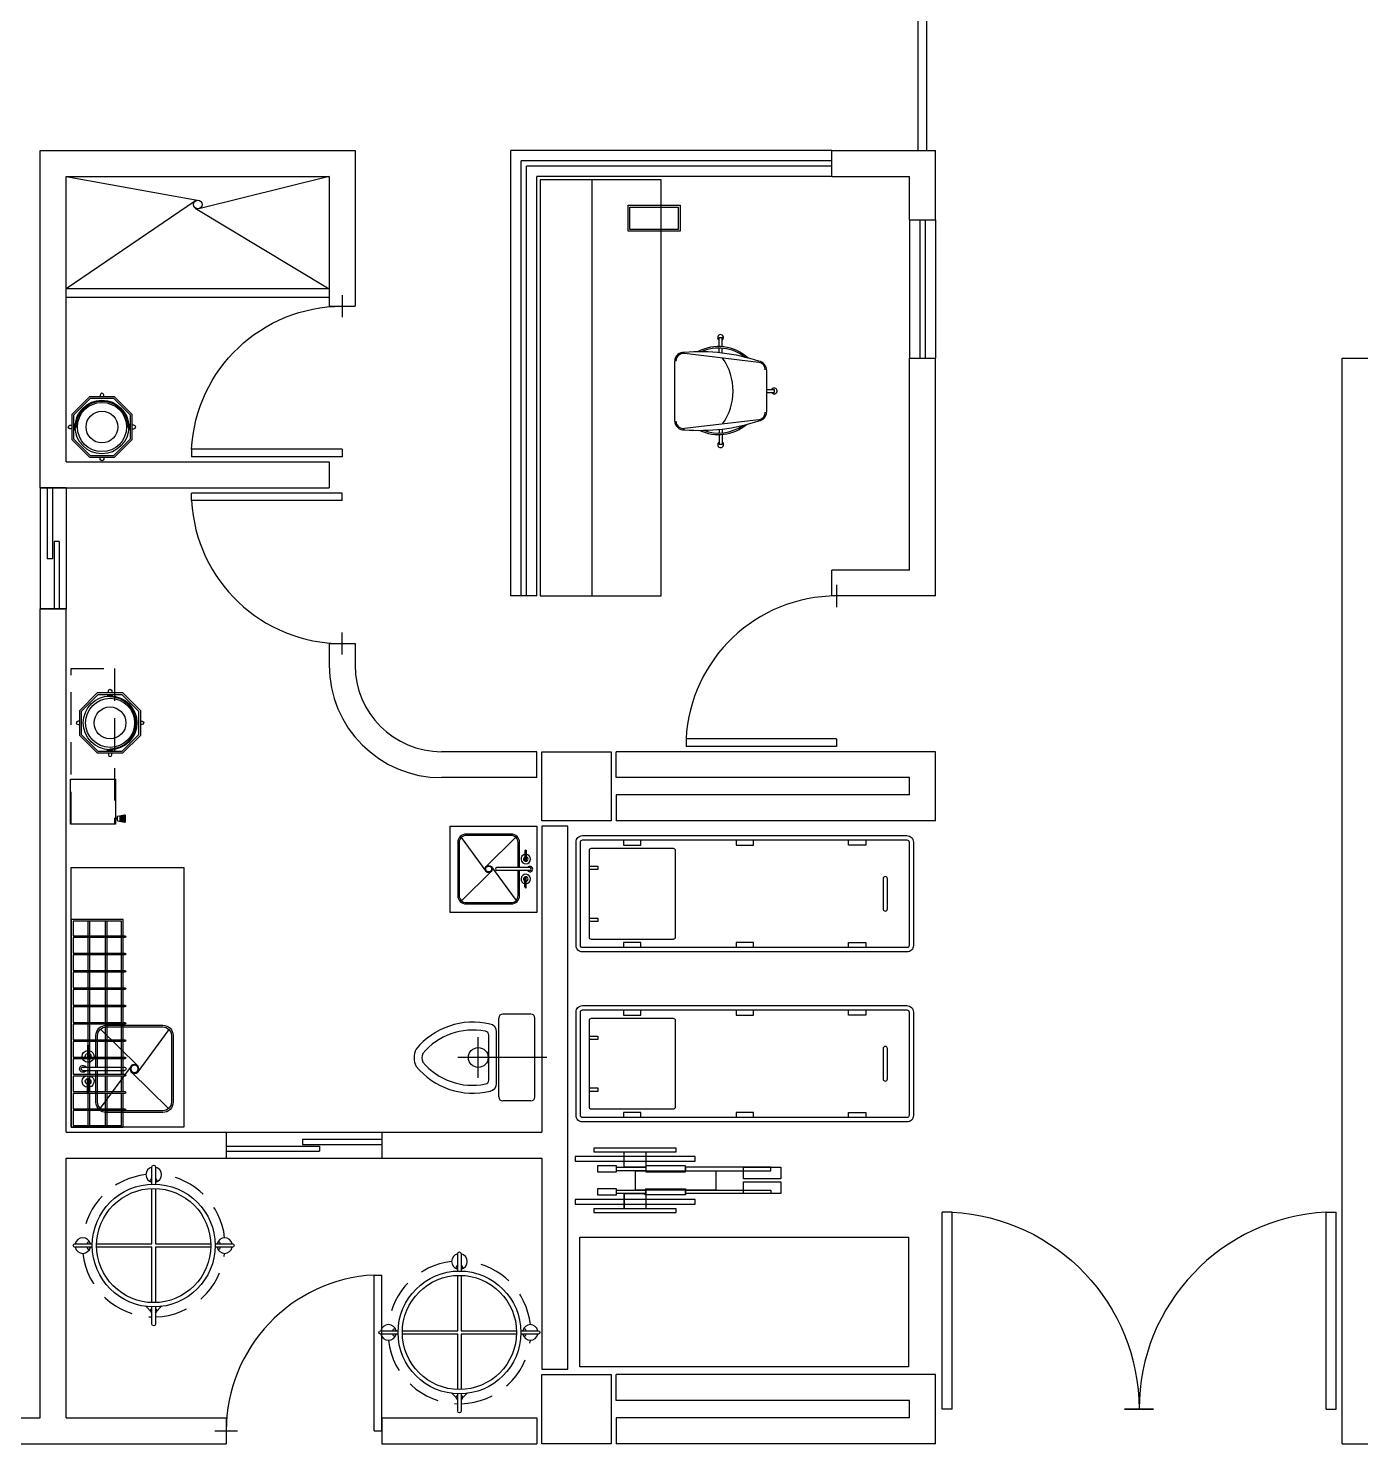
# Model space of a CAD drawing. Extents: x -358 to -207, y -206 to -105.
# Drawn here: x -259.48 to -251.78, y -152.23 to -144.05 of the extents above; entities that cross this region are included whole.
import ezdxf

# ---------------------------------------------------------------- set-up
doc = ezdxf.new("R2010")
doc.units = 0
doc.header["$LTSCALE"] = 1.5
doc.header["$MEASUREMENT"] = 0
doc.linetypes.add('CENTER2', pattern=[1.125, 0.75, -0.125, 0.125, -0.125])
doc.linetypes.add('HIDDEN2', pattern=[0.1875, 0.125, -0.0625])
doc.layers.get('0').update_dxf_attribs({"linetype": 'CONTINUOUS'})
for name, color, linetype in [('8CMOB01', 8, 'CONTINUOUS'), ('9CCOLUMNA', 5, 'CONTINUOUS'), ('CCPTAS', 6, 'CONTINUOUS'), ('MSAN', 6, 'CONTINUOUS'), ('MUROS', 3, 'CONTINUOUS'), ('RCMURO01', 3, 'CONTINUOUS')]:
    doc.layers.add(name, color=color, linetype=linetype)

# ---------------------------------------------------------------- blocks, each defined once
blk = doc.blocks.new('TARJA')
for p, q in [((-0.014, -0.0221), (-0.2273, 0.1942)), ((0.2299, 0.1963), (-0.0142, 0.0183)), ((0.2319, -0.1979), (0.0189, 0.0181)), ((0.0187, -0.022), (-0.2253, -0.2)), ((-0.0077, -0.2999), (-0.0077, -0.0604)), ((0.0123, -0.2999), (0.0123, -0.0604)), ((-0.1342, -0.2704), (-0.1342, -0.2732)), ((-0.1342, -0.2732), (-0.0537, -0.2732)), ((-0.127, -0.2633), (-0.0548, -0.2633)), ((0.1386, -0.2732), (0.0581, -0.2732)), ((0.1315, -0.2633), (0.0592, -0.2633)), ((0.1386, -0.2704), (0.1386, -0.2732))]:
    blk.add_line(p, q)
for points in [[(0.012, -0.2248), (0.1944, -0.2248, 0.414214), (0.2544, -0.1648), (0.2544, 0.1611, 0.414214), (0.1944, 0.2211), (-0.1898, 0.2211, 0.414214), (-0.2498, 0.1611), (-0.2498, -0.1648, 0.414214), (-0.1898, -0.2248), (-0.0067, -0.2248)], [(0.012, -0.2148), (0.1944, -0.2148, 0.414214), (0.2444, -0.1648), (0.2444, 0.1611, 0.414214), (0.1944, 0.2111), (-0.1898, 0.2111, 0.414214), (-0.2398, 0.1611), (-0.2398, -0.1648, 0.414214), (-0.1898, -0.2148), (-0.0067, -0.2148)]]:
    blk.add_lwpolyline(points, format="xyb")
for radius in [0.026, 0.021]:
    blk.add_circle((0.0023, -0.0019), radius)
for centre, radius, start, end in [((0.0023, -0.0604), 0.01, 0, 180), ((-0.0701, -0.27), 0.0345, 185.25448, 168.76167), ((0.0746, -0.27), 0.0345, 11.23833, 354.74552), ((-0.127, -0.2704), 0.00711, 89.98224, 179.98224), ((-0.0701, -0.27), 0.0167, 190.90126, 156.33355), ((0.0023, -0.2999), 0.02, 120, 60), ((0.0023, -0.2999), 0.01, 180, 0), ((0.0746, -0.27), 0.0167, 23.66645, 349.09874), ((0.1315, -0.2704), 0.00711, 0.01776, 90.01776)]:
    blk.add_arc(centre, radius, start, end)
blk = doc.blocks.new('PTA-I')
for p, q in [((-1, 0), (-1, 1)), ((-0.95, 1), (-1, 1)), ((-0.95, 0), (-0.95, 1)), ((-0.95, 0), (-1, 0)), ((0.0734, 0), (-0.0734, 0))]:
    blk.add_line(p, q)
blk.add_arc((-1.0023, -0.001), 1.0023, 0.05524, 87.00716)
blk = doc.blocks.new('PTA-D')
for p, q in [((0.95, 0), (0.95, 1)), ((0.95, 1), (1, 1)), ((1, 0), (1, 1)), ((-0.0734, 0), (0.0734, 0)), ((0.95, 0), (1, 0))]:
    blk.add_line(p, q)
blk.add_arc((1.0023, -0.001), 1.0023, 92.99284, 179.94476)

msp = doc.modelspace()

# ---------------------------------------------------------------- linework, layer by layer
at = {"layer": '8CMOB01', "color": 8}
for p, q in [((-256.5202, -144.9248), (-256.5202, -147.3298)), ((-255.8202, -144.9248), (-256.5202, -144.9248)), ((-256.2202, -147.3298), (-256.2202, -144.9248)), ((-255.8202, -147.3298), (-255.8202, -144.9248)), ((-256.5202, -147.3298), (-255.8202, -147.3298)), ((-256.2919, -151.0361), (-254.3919, -151.0361)), ((-256.2919, -151.7861), (-256.2919, -151.0361)), ((-254.3919, -151.0361), (-254.3919, -151.7861)), ((-254.3919, -151.7861), (-256.2919, -151.7861))]:
    msp.add_line(p, q, dxfattribs=at)
at = {"layer": '8CMOB01'}
for p, q in [((-255.4854, -145.8358), (-255.4689, -145.8358)), ((-255.4854, -145.8881), (-255.4854, -145.8358)), ((-255.4689, -145.8889), (-255.4689, -145.8358)), ((-255.2571, -145.98), (-255.6871, -145.9289)), ((-255.4854, -145.9242), (-255.4854, -145.8965)), ((-255.4689, -145.926), (-255.4689, -145.8974)), ((-255.7422, -146.3191), (-255.7422, -145.9716)), ((-255.2122, -146.0228), (-255.2122, -146.2679)), ((-255.2122, -146.1371), (-255.1676, -146.1371)), ((-255.2122, -146.1536), (-255.1676, -146.1536)), ((-255.1676, -146.1371), (-255.1676, -146.1536)), ((-255.2571, -146.3107), (-255.6871, -146.3618)), ((-255.4689, -146.3647), (-255.4689, -146.3872)), ((-255.4854, -146.3665), (-255.4854, -146.388)), ((-255.4854, -146.3965), (-255.4854, -146.4549)), ((-255.4689, -146.3957), (-255.4689, -146.4549)), ((-255.4689, -146.4549), (-255.4854, -146.4549)), ((-258.9757, -148.3888), (-258.9757, -148.6171)), ((-258.9657, -148.6141), (-258.9757, -148.6141)), ((-258.9657, -148.6191), (-258.9757, -148.6191)), ((-258.9502, -148.6013), (-258.9502, -148.6319)), ((-258.9452, -148.6004), (-258.9452, -148.6328)), ((-258.9402, -148.5994), (-258.9402, -148.6338)), ((-258.9352, -148.5985), (-258.9352, -148.6347)), ((-258.9302, -148.5975), (-258.9302, -148.6357)), ((-258.9252, -148.5966), (-258.9252, -148.6366)), ((-258.9202, -148.5961), (-258.9202, -148.6371)), ((-256.9767, -148.726), (-256.8342, -148.9212)), ((-256.6613, -148.7244), (-256.8341, -148.8948)), ((-256.609, -148.8047), (-256.609, -148.8625)), ((-256.6033, -148.799), (-256.6011, -148.799)), ((-256.6011, -148.799), (-256.601, -148.8634)), ((-256.802, -148.8949), (-256.6596, -149.0901)), ((-256.5797, -148.9001), (-256.7713, -148.9001)), ((-256.8019, -148.9211), (-256.975, -149.0917)), ((-256.5797, -148.9161), (-256.7713, -148.9161)), ((-256.609, -149.0115), (-256.609, -148.9537)), ((-256.6011, -149.0172), (-256.601, -148.9528)), ((-256.6033, -149.0172), (-256.6011, -149.0172)), ((-259.1352, -149.2098), (-259.1352, -149.2948)), ((-259.1252, -149.2098), (-259.1252, -149.2948)), ((-259.0352, -149.2098), (-259.0352, -149.2948)), ((-259.0252, -149.2098), (-259.0252, -149.2948)), ((-259.1352, -149.3048), (-259.1352, -149.3948)), ((-259.1252, -149.3048), (-259.1252, -149.3948)), ((-259.0352, -149.3048), (-259.0352, -149.3948)), ((-259.0252, -149.3048), (-259.0252, -149.3948)), ((-259.1352, -149.4048), (-259.1352, -149.4948)), ((-259.1252, -149.4048), (-259.1252, -149.4948)), ((-259.0352, -149.4048), (-259.0352, -149.4948)), ((-259.0252, -149.4048), (-259.0252, -149.4948)), ((-259.1352, -149.5048), (-259.1352, -149.5948)), ((-259.1252, -149.5048), (-259.1252, -149.5948)), ((-259.0352, -149.5048), (-259.0352, -149.5948)), ((-259.0252, -149.5048), (-259.0252, -149.5948)), ((-259.1352, -149.6048), (-259.1352, -149.6948)), ((-259.1252, -149.6048), (-259.1252, -149.6948)), ((-259.0352, -149.6048), (-259.0352, -149.6948)), ((-259.0252, -149.6048), (-259.0252, -149.6948)), ((-259.1352, -149.7048), (-259.1352, -149.7948)), ((-259.1252, -149.7048), (-259.1252, -149.7948)), ((-259.0352, -149.7048), (-259.0352, -149.7948)), ((-259.0252, -149.7048), (-259.0252, -149.7948)), ((-259.1352, -149.8048), (-259.1352, -149.8948)), ((-259.1252, -149.8048), (-259.1252, -149.8948)), ((-259.0352, -149.8048), (-259.0352, -149.8948)), ((-259.0252, -149.8048), (-259.0252, -149.8948)), ((-259.1352, -149.9048), (-259.1352, -149.9948)), ((-259.1252, -149.9048), (-259.1252, -149.9948)), ((-259.0352, -149.9048), (-259.0352, -149.9948)), ((-259.0252, -149.9048), (-259.0252, -149.9948)), ((-259.1352, -150.0048), (-259.1352, -150.0948)), ((-259.1252, -150.0048), (-259.1252, -150.0948)), ((-259.0352, -150.0048), (-259.0352, -150.0948)), ((-259.0252, -150.0048), (-259.0252, -150.0948)), ((-259.1352, -150.1048), (-259.1352, -150.1948)), ((-259.1252, -150.1048), (-259.1252, -150.1948)), ((-259.0352, -150.1048), (-259.0352, -150.1948)), ((-259.0252, -150.1048), (-259.0252, -150.1948)), ((-259.1352, -150.2048), (-259.1352, -150.2948)), ((-259.1252, -150.2048), (-259.1252, -150.2948)), ((-259.0352, -150.2048), (-259.0352, -150.2948)), ((-259.0252, -150.2048), (-259.0252, -150.2948)), ((-259.1352, -150.3048), (-259.1352, -150.3898)), ((-259.1252, -150.3048), (-259.1252, -150.3898)), ((-259.0352, -150.3048), (-259.0352, -150.3898)), ((-259.0252, -150.3048), (-259.0252, -150.3898)), ((-258.7641, -151.4706), (-258.8008, -151.4339)), ((-258.7441, -151.4706), (-258.7074, -151.4339)), ((-256.997, -151.9729), (-257.0336, -151.9362)), ((-256.977, -151.9729), (-256.9403, -151.9362))]:
    msp.add_line(p, q, dxfattribs=at)
at = {"layer": '8CMOB01', "color": 8, "linetype": 'HIDDEN2'}
for p, q in [((-259.2302, -147.7491), (-258.9802, -147.7491)), ((-259.2302, -148.6491), (-259.2302, -147.7491)), ((-258.9802, -147.7491), (-258.9802, -148.6491)), ((-258.9802, -148.6491), (-259.2302, -148.6491))]:
    msp.add_line(p, q, dxfattribs=at)
at = {"layer": '8CMOB01', "color": 8, "linetype": 'Continuous'}
for p, q in [((-255.7345, -150.5221), (-256.2093, -150.5221)), ((-256.2093, -150.5221), (-256.2093, -150.5425)), ((-255.7345, -150.5425), (-255.7345, -150.5221)), ((-256.3186, -150.5698), (-256.3186, -150.5972)), ((-255.6252, -150.5698), (-256.3186, -150.5698)), ((-256.3186, -150.5972), (-255.6252, -150.5972)), ((-256.2093, -150.5425), (-255.7345, -150.5425)), ((-256.035, -150.5698), (-256.035, -150.5425)), ((-256.035, -150.6314), (-256.035, -150.5425)), ((-256.035, -150.5425), (-255.9087, -150.5425)), ((-256.035, -150.5972), (-256.035, -150.5698)), ((-256.035, -150.6314), (-256.035, -150.5972)), ((-255.9087, -150.5425), (-255.9087, -150.6314)), ((-255.6252, -150.5972), (-255.6252, -150.5698)), ((-256.1887, -150.6245), (-256.1887, -150.6587)), ((-256.0794, -150.6245), (-256.1887, -150.6245)), ((-256.1887, -150.6587), (-256.0794, -150.6587)), ((-256.0794, -150.6587), (-256.0794, -150.6245)), ((-256.0794, -150.6518), (-256.0794, -150.6314)), ((-256.0794, -150.6314), (-255.9087, -150.6314)), ((-255.9189, -150.6518), (-256.0794, -150.6518)), ((-255.9087, -150.6518), (-256.0794, -150.6518)), ((-255.9087, -150.6314), (-256.035, -150.6314)), ((-255.9701, -150.7635), (-255.9701, -150.6518)), ((-255.9701, -150.6518), (-255.5055, -150.6518)), ((-255.9087, -150.6245), (-255.9087, -150.6587)), ((-255.6798, -150.6245), (-255.9087, -150.6245)), ((-255.9087, -150.6314), (-255.9087, -150.6518)), ((-255.9087, -150.6587), (-255.6798, -150.6587)), ((-255.6798, -150.6587), (-255.6798, -150.6245)), ((-255.6798, -150.6314), (-255.6798, -150.6518)), ((-255.1879, -150.6314), (-255.6798, -150.6314)), ((-255.6798, -150.6518), (-255.1879, -150.6518)), ((-255.5055, -150.6518), (-255.5055, -150.7635)), ((-255.345, -150.6988), (-255.345, -150.6314)), ((-255.345, -150.6314), (-255.1298, -150.6314)), ((-255.1298, -150.6988), (-255.345, -150.6988)), ((-255.1879, -150.6518), (-255.1879, -150.6314)), ((-255.1298, -150.6314), (-255.1298, -150.6988)), ((-256.1887, -150.7566), (-256.1887, -150.7907)), ((-256.0794, -150.7566), (-256.1887, -150.7566)), ((-256.0794, -150.7907), (-256.0794, -150.7566)), ((-256.0794, -150.7635), (-255.9189, -150.7635)), ((-256.0794, -150.7839), (-256.0794, -150.7635)), ((-256.0794, -150.7635), (-255.9087, -150.7635)), ((-255.5055, -150.7635), (-255.9701, -150.7635)), ((-255.9189, -150.7635), (-255.9087, -150.7566)), ((-255.9189, -150.7805), (-255.9154, -150.7874)), ((-255.9087, -150.7907), (-255.9087, -150.7566)), ((-255.9087, -150.7566), (-255.6798, -150.7566)), ((-255.9087, -150.7635), (-255.9087, -150.7839)), ((-255.6798, -150.7566), (-255.6798, -150.7907)), ((-255.6798, -150.7839), (-255.6798, -150.7635)), ((-255.6798, -150.7635), (-255.1879, -150.7635)), ((-255.345, -150.7839), (-255.345, -150.7165)), ((-255.345, -150.7165), (-255.1298, -150.7165)), ((-255.1879, -150.7635), (-255.1879, -150.7839)), ((-255.1298, -150.7165), (-255.1298, -150.7839)), ((-255.6252, -150.8182), (-256.3186, -150.8182)), ((-256.3186, -150.8182), (-256.3186, -150.8455)), ((-256.3186, -150.8455), (-255.6252, -150.8455)), ((-256.1887, -150.7907), (-256.0794, -150.7907)), ((-255.9189, -150.7839), (-256.0794, -150.7839)), ((-255.9087, -150.7839), (-256.0794, -150.7839)), ((-256.035, -150.7839), (-256.035, -150.8182)), ((-256.035, -150.8727), (-256.035, -150.7839)), ((-256.035, -150.7839), (-255.9087, -150.7839)), ((-256.035, -150.8182), (-256.035, -150.8455)), ((-256.035, -150.8455), (-256.035, -150.8727)), ((-255.9154, -150.7874), (-255.9087, -150.7907)), ((-255.9087, -150.7839), (-255.9087, -150.8727)), ((-255.9087, -150.7907), (-255.9087, -150.8182)), ((-255.6798, -150.7907), (-255.9087, -150.7907)), ((-255.9087, -150.8182), (-255.9087, -150.8455)), ((-255.9087, -150.8455), (-255.9087, -150.8727)), ((-255.1879, -150.7839), (-255.6798, -150.7839)), ((-255.6252, -150.8455), (-255.6252, -150.8182)), ((-255.1298, -150.7839), (-255.345, -150.7839)), ((-256.2093, -150.8727), (-256.2093, -150.8933)), ((-255.7345, -150.8727), (-256.2093, -150.8727)), ((-256.2093, -150.8933), (-255.7345, -150.8933)), ((-255.9087, -150.8727), (-256.035, -150.8727)), ((-255.7345, -150.8933), (-255.7345, -150.8727))]:
    msp.add_line(p, q, dxfattribs=at)
at = {"layer": '8CMOB01'}
for points in [[(-256.0119, -145.2214), (-256.0119, -145.0714), (-255.7119, -145.0714), (-255.7119, -145.2214)], [(-256.0019, -145.2114), (-256.0019, -145.0814), (-255.7219, -145.0814), (-255.7219, -145.2114)], [(-259.2281, -146.2807), (-259.2281, -146.4256), (-259.1255, -146.5282), (-258.9806, -146.5282), (-258.8781, -146.4256), (-258.8781, -146.2807), (-258.9806, -146.1782), (-259.1255, -146.1782)], [(-259.2181, -146.2848), (-259.2181, -146.4215), (-259.1214, -146.5182), (-258.9847, -146.5182), (-258.8881, -146.4215), (-258.8881, -146.2848), (-258.9847, -146.1882), (-259.1214, -146.1882)], [(-259.2081, -146.3382), (-259.2131, -146.3382), (-259.2131, -146.3682), (-259.2081, -146.3682)], [(-258.8981, -146.3382), (-258.8931, -146.3382), (-258.8931, -146.3682), (-258.8981, -146.3682)], [(-258.9338, -148.2384), (-259.0788, -148.2384), (-259.1813, -148.1359), (-259.1813, -147.9909), (-259.0788, -147.8884), (-258.9338, -147.8884), (-258.8313, -147.9909), (-258.8313, -148.1359)], [(-258.9379, -148.2284), (-259.0746, -148.2284), (-259.1713, -148.1318), (-259.1713, -147.9951), (-259.0746, -147.8984), (-258.9379, -147.8984), (-258.8413, -147.9951), (-258.8413, -148.1318)], [(-258.9913, -147.9084), (-258.9913, -147.9034), (-259.0213, -147.9034), (-259.0213, -147.9084)], [(-258.9913, -148.2184), (-258.9913, -148.2234), (-259.0213, -148.2234), (-259.0213, -148.2184)], [(-259.2357, -148.3888), (-258.9757, -148.3888), (-258.9757, -148.6488), (-259.2357, -148.6488)], [(-259.2302, -148.8998), (-258.5802, -148.8998), (-258.5802, -150.3998), (-259.2302, -150.3998)]]:
    msp.add_lwpolyline(points, close=True, dxfattribs=at)
for points in [[(-259.0431, -146.1782), (-259.0431, -146.1682, 1), (-259.0631, -146.1682), (-259.0631, -146.1782)], [(-259.2081, -146.3532), (-259.2031, -146.3532, -1), (-258.9031, -146.3532), (-258.8981, -146.3532)], [(-259.2281, -146.3632), (-259.2381, -146.3632, -1), (-259.2381, -146.3432), (-259.2281, -146.3432)], [(-258.8781, -146.3632), (-258.8681, -146.3632, 1), (-258.8681, -146.3432), (-258.8781, -146.3432)], [(-259.0431, -146.5282), (-259.0431, -146.5382, -1), (-259.0631, -146.5382), (-259.0631, -146.5282)], [(-259.0163, -147.8884), (-259.0163, -147.8784, -1), (-258.9963, -147.8784), (-258.9963, -147.8884)], [(-259.0063, -148.2184), (-259.0063, -148.2134, 1), (-259.0063, -147.9134), (-259.0063, -147.9084)], [(-259.1813, -148.0534), (-259.1913, -148.0534, 1), (-259.1913, -148.0734), (-259.1813, -148.0734)], [(-258.8313, -148.0534), (-258.8213, -148.0534, -1), (-258.8213, -148.0734), (-258.8313, -148.0734)], [(-259.0163, -148.2384), (-259.0163, -148.2484, 1), (-258.9963, -148.2484), (-258.9963, -148.2384)], [(-256.6398, -148.9003), (-256.6398, -148.7544, 0.414214), (-256.6878, -148.7064), (-256.9485, -148.7064, 0.414214), (-256.9965, -148.7544), (-256.9965, -149.0618, 0.414214), (-256.9485, -149.1098), (-256.6878, -149.1098, 0.414214), (-256.6398, -149.0618), (-256.6398, -148.9153)], [(-256.6478, -148.9003), (-256.6478, -148.7544, 0.414214), (-256.6878, -148.7144), (-256.9485, -148.7144, 0.414214), (-256.9885, -148.7544), (-256.9885, -149.0618, 0.414214), (-256.9485, -149.1018), (-256.6878, -149.1018, 0.414214), (-256.6478, -149.0618), (-256.6478, -148.9153)], [(-254.513, -149.1388), (-254.513, -148.9638, 1), (-254.538, -148.9638), (-254.538, -149.1388)], [(-259.2202, -149.2948), (-258.9202, -149.2948, -1), (-258.9202, -149.3048), (-259.2202, -149.3048)], [(-259.2202, -149.3948), (-258.9202, -149.3948, -1), (-258.9202, -149.4048), (-259.2202, -149.4048)], [(-259.2202, -149.4948), (-258.9202, -149.4948, -1), (-258.9202, -149.5048), (-259.2202, -149.5048)], [(-259.2202, -149.5948), (-258.9202, -149.5948, -1), (-258.9202, -149.6048), (-259.2202, -149.6048)], [(-259.2202, -149.6948), (-258.9202, -149.6948, -1), (-258.9202, -149.7048), (-259.2202, -149.7048)], [(-259.2202, -149.7948), (-258.9202, -149.7948, -1), (-258.9202, -149.8048), (-259.2202, -149.8048)], [(-259.2202, -149.8948), (-258.9202, -149.8948, -1), (-258.9202, -149.9048), (-259.2202, -149.9048)], [(-254.513, -150.1212), (-254.513, -149.9462, 1), (-254.538, -149.9462), (-254.538, -150.1212)], [(-259.2202, -149.9948), (-258.9202, -149.9948, -1), (-258.9202, -150.0048), (-259.2202, -150.0048)], [(-259.2202, -150.0948), (-258.9202, -150.0948, -1), (-258.9202, -150.1048), (-259.2202, -150.1048)], [(-259.2202, -150.1948), (-258.9202, -150.1948, -1), (-258.9202, -150.2048), (-259.2202, -150.2048)], [(-259.2202, -150.2948), (-258.9202, -150.2948, -1), (-258.9202, -150.3048), (-259.2202, -150.3048)], [(-258.7641, -150.7296), (-258.7641, -150.6295, -1), (-258.7441, -150.6295), (-258.7441, -150.7296)], [(-259.084, -151.0745), (-258.7641, -151.0745), (-258.7641, -150.7547, -1)], [(-258.7441, -150.7547), (-258.7441, -151.0745), (-258.4243, -151.0745, -1)], [(-259.109, -151.0945), (-259.2091, -151.0945, -1), (-259.2091, -151.0745), (-259.109, -151.0745)], [(-258.7641, -151.4143), (-258.7641, -151.0945), (-259.084, -151.0945, -1)], [(-258.4243, -151.0945), (-258.7441, -151.0945), (-258.7441, -151.4143, -1)], [(-258.3993, -151.0745), (-258.2991, -151.0745, -1), (-258.2991, -151.0945), (-258.3993, -151.0945)], [(-256.997, -151.2319), (-256.997, -151.1317, -1), (-256.977, -151.1317), (-256.977, -151.2319)], [(-257.3168, -151.5767), (-256.997, -151.5767), (-256.997, -151.2569, -1)], [(-256.977, -151.2569), (-256.977, -151.5767), (-256.6571, -151.5767, -1)], [(-258.7441, -151.4394), (-258.7441, -151.5395, -1), (-258.7641, -151.5395), (-258.7641, -151.4394)], [(-257.3418, -151.5967), (-257.442, -151.5967, -1), (-257.442, -151.5767), (-257.3418, -151.5767)], [(-256.997, -151.9166), (-256.997, -151.5967), (-257.3168, -151.5967, -1)], [(-256.6571, -151.5967), (-256.977, -151.5967), (-256.977, -151.9166, -1)], [(-256.6321, -151.5767), (-256.532, -151.5767, -1), (-256.532, -151.5967), (-256.6321, -151.5967)], [(-256.977, -151.9416), (-256.977, -152.0417, -1), (-256.997, -152.0417), (-256.997, -151.9416)]]:
    msp.add_lwpolyline(points, format="xyb", dxfattribs=at)
for points in [[(-258.9619, -148.6296), (-258.9226, -148.6371, 0.487928), (-258.9164, -148.6323), (-258.9164, -148.6009, 0.487928), (-258.9226, -148.5961), (-258.9619, -148.6036, 0.344151), (-258.9657, -148.6084), (-258.9657, -148.6248, 0.344151)], [(-256.2755, -149.3876, -0.414214), (-256.313, -149.3501), (-256.313, -148.7526, -0.414214), (-256.2755, -148.7151), (-254.4005, -148.7151, -0.414214), (-254.363, -148.7526), (-254.363, -149.3501, -0.414214), (-254.4005, -149.3876)], [(-256.2755, -149.3626, -0.414214), (-256.288, -149.3501), (-256.288, -148.7526, -0.414214), (-256.2755, -148.7401), (-254.4005, -148.7401, -0.414214), (-254.388, -148.7526), (-254.388, -149.3501, -0.414214), (-254.4005, -149.3626)], [(-256.238, -149.3001, 0.414214), (-256.2255, -149.3126), (-255.7505, -149.3126, 0.414214), (-255.738, -149.3001), (-255.738, -148.8026, 0.414214), (-255.7505, -148.7901), (-256.2255, -148.7901, 0.414214), (-256.238, -148.8026)], [(-256.2755, -150.37, -0.414214), (-256.313, -150.3325), (-256.313, -149.735, -0.414214), (-256.2755, -149.6975), (-254.4005, -149.6975, -0.414214), (-254.363, -149.735), (-254.363, -150.3325, -0.414214), (-254.4005, -150.37)], [(-256.2755, -150.345, -0.414214), (-256.288, -150.3325), (-256.288, -149.735, -0.414214), (-256.2755, -149.7225), (-254.4005, -149.7225, -0.414214), (-254.388, -149.735), (-254.388, -150.3325, -0.414214), (-254.4005, -150.345)], [(-256.238, -150.2825, 0.414214), (-256.2255, -150.295), (-255.7505, -150.295, 0.414214), (-255.738, -150.2825), (-255.738, -149.785, 0.414214), (-255.7505, -149.7725), (-256.2255, -149.7725, 0.414214), (-256.238, -149.785)]]:
    msp.add_lwpolyline(points, format="xyb", close=True, dxfattribs=at)
for points in [[(-256.038, -148.7401), (-256.038, -148.7701), (-255.938, -148.7701), (-255.938, -148.7401)], [(-255.388, -148.7401), (-255.388, -148.7701), (-255.288, -148.7701), (-255.288, -148.7401)], [(-254.638, -148.7401), (-254.638, -148.7701), (-254.738, -148.7701), (-254.738, -148.7401)], [(-256.238, -148.8913), (-256.188, -148.8913), (-256.188, -148.9113), (-256.238, -148.9113)], [(-259.2302, -149.1998), (-259.2302, -150.3998), (-258.9302, -150.3998), (-258.9302, -150.3048)], [(-258.9302, -149.2948), (-258.9302, -149.1998), (-259.2302, -149.1998)], [(-259.2202, -149.2098), (-259.2202, -149.2948)], [(-258.9402, -149.2948), (-258.9402, -149.2098), (-259.2202, -149.2098)], [(-256.238, -149.1913), (-256.188, -149.1913), (-256.188, -149.2113), (-256.238, -149.2113)], [(-259.2202, -149.3048), (-259.2202, -149.3948)], [(-258.9402, -149.3948), (-258.9402, -149.3048)], [(-258.9302, -149.3948), (-258.9302, -149.3048)], [(-255.938, -149.3626), (-255.938, -149.3326), (-256.038, -149.3326), (-256.038, -149.3626)], [(-255.288, -149.3626), (-255.288, -149.3326), (-255.388, -149.3326), (-255.388, -149.3626)], [(-254.738, -149.3626), (-254.738, -149.3326), (-254.638, -149.3326), (-254.638, -149.3626)], [(-259.2202, -149.4048), (-259.2202, -149.4948)], [(-258.9402, -149.4948), (-258.9402, -149.4048)], [(-258.9302, -149.4948), (-258.9302, -149.4048)], [(-259.2202, -149.5048), (-259.2202, -149.5948)], [(-258.9402, -149.5948), (-258.9402, -149.5048)], [(-258.9302, -149.5948), (-258.9302, -149.5048)], [(-259.2202, -149.6048), (-259.2202, -149.6948)], [(-258.9402, -149.6948), (-258.9402, -149.6048)], [(-258.9302, -149.6948), (-258.9302, -149.6048)], [(-259.2202, -149.7048), (-259.2202, -149.7948)], [(-258.9402, -149.7948), (-258.9402, -149.7048)], [(-258.9302, -149.7948), (-258.9302, -149.7048)], [(-256.038, -149.7225), (-256.038, -149.7525), (-255.938, -149.7525), (-255.938, -149.7225)], [(-255.388, -149.7225), (-255.388, -149.7525), (-255.288, -149.7525), (-255.288, -149.7225)], [(-254.638, -149.7225), (-254.638, -149.7525), (-254.738, -149.7525), (-254.738, -149.7225)], [(-259.2202, -149.8048), (-259.2202, -149.8948)], [(-258.9402, -149.8948), (-258.9402, -149.8048)], [(-258.9302, -149.8948), (-258.9302, -149.8048)], [(-256.238, -149.8737), (-256.188, -149.8737), (-256.188, -149.8937), (-256.238, -149.8937)], [(-259.2202, -149.9048), (-259.2202, -149.9948)], [(-258.9402, -149.9948), (-258.9402, -149.9048)], [(-258.9302, -149.9948), (-258.9302, -149.9048)], [(-259.2202, -150.0048), (-259.2202, -150.0948)], [(-258.9402, -150.0948), (-258.9402, -150.0048)], [(-258.9302, -150.0948), (-258.9302, -150.0048)], [(-259.2202, -150.1048), (-259.2202, -150.1948)], [(-258.9402, -150.1948), (-258.9402, -150.1048)], [(-258.9302, -150.1948), (-258.9302, -150.1048)], [(-259.2202, -150.2048), (-259.2202, -150.2948)], [(-258.9402, -150.2948), (-258.9402, -150.2048)], [(-258.9302, -150.2948), (-258.9302, -150.2048)], [(-256.238, -150.1737), (-256.188, -150.1737), (-256.188, -150.1937), (-256.238, -150.1937)], [(-259.2202, -150.3048), (-259.2202, -150.3898), (-258.9402, -150.3898), (-258.9402, -150.3048)], [(-255.938, -150.345), (-255.938, -150.315), (-256.038, -150.315), (-256.038, -150.345)], [(-255.288, -150.345), (-255.288, -150.315), (-255.388, -150.315), (-255.388, -150.345)], [(-254.738, -150.345), (-254.738, -150.315), (-254.638, -150.315), (-254.638, -150.345)]]:
    msp.add_lwpolyline(points, dxfattribs=at)
for centre, radius in [((-259.0531, -146.3532), 0.155), ((-259.0531, -146.3532), 0.142), ((-259.0531, -146.3532), 0.092), ((-259.0063, -148.0634), 0.155), ((-259.0063, -148.0634), 0.142), ((-259.0063, -148.0634), 0.092), ((-256.8181, -148.9081), 0.0208), ((-256.8181, -148.9081), 0.0168), ((-258.7541, -151.0845), 0.355), ((-258.7541, -151.0845), 0.33), ((-256.987, -151.5867), 0.355), ((-256.987, -151.5867), 0.33)]:
    msp.add_circle(centre, radius, dxfattribs=at)
for centre, radius, start, end in [((-255.4776, -145.8357), 0.017, 300.78336, 242.41345), ((-255.6922, -145.9716), 0.05, 83.21875, 180), ((-255.6922, -145.9716), 0.0431, 83.21875, 180), ((-255.5976, -147.0103), 1.0919, 71.78138, 94.65613), ((-255.4901, -146.1423), 0.2543, 47.54997, 118.32685), ((-255.4901, -146.1423), 0.2458, 51.50141, 114.3754), ((-255.734, -146.1454), 0.3289, 324.68201, 35.31799), ((-255.2622, -146.0228), 0.0431, 0, 83.21875), ((-255.2622, -146.0228), 0.05, 0, 83.21875), ((-255.1675, -146.1449), 0.017, 210.78336, 152.41345), ((-255.2622, -146.2679), 0.0431, 276.78125, 0), ((-255.2622, -146.2679), 0.05, 276.78125, 0), ((-255.6922, -146.3191), 0.05, 180, 276.78125), ((-255.6922, -146.3191), 0.0431, 180, 276.78125), ((-255.5976, -145.2804), 1.0919, 265.34387, 288.21862), ((-255.4901, -146.1423), 0.2543, 244.77265, 309.44976), ((-255.4901, -146.1423), 0.2458, 249.23541, 304.987), ((-255.4768, -146.455), 0.017, 120.78336, 62.41345), ((-256.6033, -148.8047), 0.00569, 90.01776, 180.01776), ((-256.7713, -148.9081), 0.008, 90, 270), ((-256.6036, -148.8502), 0.0276, 101.23833, 84.74552), ((-256.6036, -148.8502), 0.0134, 113.66645, 79.09874), ((-256.5797, -148.9081), 0.016, 210, 150), ((-256.5797, -148.9081), 0.008, 270, 90), ((-256.6036, -148.966), 0.0276, 275.25448, 258.76167), ((-256.6036, -148.966), 0.0134, 280.90126, 246.33355), ((-256.6033, -149.0115), 0.00569, 179.98224, 269.98224), ((-254.5255, -149.1388), 0.0125, 180, 0), ((-254.5255, -150.1212), 0.0125, 180, 0), ((-258.7541, -150.6745), 0.045, 102.83959, 257.16041), ((-258.7641, -150.7084), 0.01, 90, 270), ((-258.7541, -150.6745), 0.045, 282.83959, 77.16041), ((-258.7441, -150.7084), 0.01, 270, 90), ((-259.1641, -151.0845), 0.045, 12.83959, 167.16041), ((-259.1641, -151.0845), 0.045, 192.83959, 347.16041), ((-259.1302, -151.0745), 0.01, 0, 180), ((-259.1302, -151.0945), 0.01, 180, 0), ((-258.3441, -151.0845), 0.045, 12.83959, 167.16041), ((-258.378, -151.0745), 0.01, 0, 180), ((-258.378, -151.0945), 0.01, 180, 0), ((-258.3441, -151.0845), 0.045, 192.83959, 347.16041), ((-256.987, -151.1767), 0.045, 102.83959, 257.16041), ((-256.987, -151.1767), 0.045, 282.83959, 77.16041), ((-256.997, -151.2106), 0.01, 90, 270), ((-256.977, -151.2106), 0.01, 270, 90), ((-258.7641, -151.4606), 0.01, 90, 270), ((-258.7441, -151.4606), 0.01, 270, 90), ((-257.397, -151.5867), 0.045, 12.83959, 167.16041), ((-257.397, -151.5867), 0.045, 192.83959, 347.16041), ((-257.3631, -151.5767), 0.01, 0, 180), ((-257.3631, -151.5967), 0.01, 180, 0), ((-256.577, -151.5867), 0.045, 12.83959, 167.16041), ((-256.6108, -151.5767), 0.01, 0, 180), ((-256.6108, -151.5967), 0.01, 180, 0), ((-256.577, -151.5867), 0.045, 192.83959, 347.16041), ((-256.997, -151.9629), 0.01, 90, 270), ((-256.977, -151.9629), 0.01, 270, 90)]:
    msp.add_arc(centre, radius, start, end, dxfattribs=at)
at = {"layer": '8CMOB01', "linetype": 'HIDDEN2'}
for centre, start, end in [((-258.7541, -151.0845), 96.26349, 173.73651), ((-258.7541, -151.0845), 6.26349, 83.73651), ((-258.7541, -151.0845), 186.26349, 268.61075), ((-258.7541, -151.0845), 271.38925, 353.73651), ((-256.987, -151.5867), 96.26349, 173.73651), ((-256.987, -151.5867), 6.26349, 83.73651), ((-256.987, -151.5867), 186.26349, 268.61075), ((-256.987, -151.5867), 271.38925, 353.73651)]:
    msp.add_arc(centre, 0.4125, start, end, dxfattribs=at)
at = {"layer": '9CCOLUMNA'}
for points in [[(-256.1102, -148.6298), (-256.5102, -148.6298), (-256.5102, -148.2298), (-256.1102, -148.2298)], [(-256.1102, -152.2298), (-256.5102, -152.2298), (-256.5102, -151.8298), (-256.1102, -151.8298)]]:
    msp.add_lwpolyline(points, close=True, dxfattribs=at)
at = {"layer": 'CCPTAS'}
for p, q in [((-254.2852, -144.7548), (-254.2852, -143.0673)), ((-254.3352, -144.7548), (-254.3352, -143.1173)), ((-254.8352, -144.7548), (-256.6902, -144.7548)), ((-256.6902, -147.3298), (-256.6902, -144.7548)), ((-254.8352, -144.8148), (-256.6302, -144.8148)), ((-256.6302, -147.3298), (-256.6302, -144.8148)), ((-254.8352, -144.8448), (-256.6002, -144.8448)), ((-256.6002, -147.3298), (-256.6002, -144.8448)), ((-254.8352, -144.9048), (-256.5402, -144.9048)), ((-256.5402, -147.3298), (-256.5402, -144.9048)), ((-254.3852, -145.1548), (-254.3852, -145.9548)), ((-254.3252, -145.1548), (-254.3252, -145.9548)), ((-254.2952, -145.1548), (-254.2952, -145.9548)), ((-254.2352, -145.1548), (-254.2352, -145.9548)), ((-259.4102, -146.7048), (-259.4102, -147.4048)), ((-259.3699, -146.7048), (-259.3699, -147.115)), ((-259.3399, -146.7048), (-259.3399, -147.115)), ((-259.2602, -146.7048), (-259.2602, -147.4048)), ((-259.3299, -147.015), (-259.3299, -147.4048)), ((-259.2999, -147.015), (-259.3299, -147.015)), ((-259.2999, -147.015), (-259.2999, -147.4048)), ((-259.3399, -147.115), (-259.3699, -147.115)), ((-256.5402, -147.3298), (-256.6902, -147.3298)), ((-258.3352, -150.4298), (-257.4352, -150.4298)), ((-258.3352, -150.5096), (-257.7949, -150.5096)), ((-257.8949, -150.4696), (-257.4352, -150.4696)), ((-257.8949, -150.4696), (-257.8949, -150.4996)), ((-257.8949, -150.4996), (-257.4352, -150.4996)), ((-257.7949, -150.5096), (-257.7949, -150.5396)), ((-258.3352, -150.5396), (-257.7949, -150.5396)), ((-258.3352, -150.5798), (-257.4352, -150.5798))]:
    msp.add_line(p, q, dxfattribs=at)
at = {"layer": 'MSAN', "color": 6}
for p, q in [((-259.2602, -144.9048), (-258.4916, -145.0433)), ((-257.7402, -144.9048), (-258.4941, -145.0915)), ((-258.5116, -145.0452), (-259.2602, -145.5548)), ((-258.5138, -145.0874), (-257.7402, -145.5548)), ((-257.7402, -145.5548), (-259.2602, -145.5548)), ((-257.7402, -145.6048), (-259.2602, -145.6048)), ((-257.0402, -149.1598), (-257.0402, -148.6598)), ((-257.0402, -148.6598), (-256.5402, -148.6598)), ((-256.5402, -148.6598), (-256.5402, -149.1598)), ((-256.5402, -149.1598), (-257.0402, -149.1598)), ((-256.7599, -150.2252), (-256.7599, -149.7698)), ((-256.5737, -149.747), (-256.7371, -149.747)), ((-256.5509, -150.2252), (-256.5509, -149.7698)), ((-256.8175, -150.128), (-256.8175, -149.8683)), ((-256.7723, -150.1476), (-256.7723, -149.8487)), ((-256.5737, -150.248), (-256.7371, -150.248))]:
    msp.add_line(p, q, dxfattribs=at)
at = {"layer": 'MSAN', "color": 6, "linetype": 'CENTER2'}
for p, q in [((-256.8781, -150.1157), (-256.8781, -149.8793)), ((-256.4817, -149.9975), (-256.9964, -149.9975))]:
    msp.add_line(p, q, dxfattribs=at)
at = {"layer": 'MSAN', "color": 6}
for centre, radius in [((-258.4993, -145.067), 0.025), ((-256.8781, -149.9975), 0.057)]:
    msp.add_circle(centre, radius, dxfattribs=at)
for centre, radius, start, end in [((-256.9077, -150.2166), 0.4238, 76.69521, 141.00525), ((-256.7371, -149.7698), 0.0228, 90, 180), ((-256.5737, -149.7698), 0.0228, 0, 90), ((-256.9104, -150.2124), 0.3737, 78.72578, 140.5712), ((-256.84, -149.8683), 0.0226, 0, 83.12078), ((-256.8175, -149.8487), 0.0451, 0, 80.68427), ((-257.1405, -149.9994), 0.1085, 152.87878, 207.12122), ((-257.1405, -149.9994), 0.0633, 157.381, 202.619), ((-256.9127, -149.786), 0.3721, 219.7187, 281.693), ((-256.9099, -149.7816), 0.4224, 219.24313, 283.66243), ((-256.84, -150.128), 0.0226, 276.87922, 0), ((-256.8175, -150.1476), 0.0451, 279.31573, 0), ((-256.7371, -150.2252), 0.0228, 180, 270), ((-256.5737, -150.2252), 0.0228, 270, 0)]:
    msp.add_arc(centre, radius, start, end, dxfattribs=at)
at = {"layer": 'MUROS', "ltscale": 0.06}
for p, q in [((-259.2602, -146.7048), (-259.4102, -146.7048)), ((-259.2602, -147.4048), (-259.4102, -147.4048)), ((-258.3352, -150.4298), (-258.3352, -150.5798)), ((-257.4352, -150.4298), (-257.4352, -150.5798))]:
    msp.add_line(p, q, dxfattribs=at)
at = {"layer": 'RCMURO01'}
for p, q in [((-259.4102, -146.7048), (-259.4102, -144.7548)), ((-259.4102, -144.7548), (-257.5902, -144.7548)), ((-257.5902, -144.7548), (-257.5902, -145.6548)), ((-254.8352, -144.7548), (-254.2352, -144.7548)), ((-254.8352, -144.9048), (-254.8352, -144.7548)), ((-254.2352, -145.1548), (-254.2352, -144.7548)), ((-259.2602, -146.5548), (-259.2602, -144.9048)), ((-259.2602, -144.9048), (-257.7402, -144.9048)), ((-257.7402, -144.9048), (-257.7402, -145.6548)), ((-254.8352, -144.9048), (-254.3852, -144.9048)), ((-254.3852, -145.1548), (-254.3852, -144.9048)), ((-254.3852, -145.1548), (-254.2352, -145.1548)), ((-257.7402, -145.6548), (-257.5902, -145.6548)), ((-254.3852, -147.1798), (-254.3852, -145.9548)), ((-254.3852, -145.9548), (-254.2352, -145.9548)), ((-254.2352, -147.3298), (-254.2352, -145.9548)), ((-251.8852, -152.2298), (-251.8852, -145.9548)), ((-251.8852, -145.9548), (-247.2352, -145.9548)), ((-259.2602, -146.5548), (-257.7402, -146.5548)), ((-259.4102, -146.7048), (-257.7402, -146.7048)), ((-254.8352, -147.3298), (-254.8352, -147.1798)), ((-254.3852, -147.1798), (-254.8352, -147.1798)), ((-254.2352, -147.3298), (-254.8352, -147.3298)), ((-259.4102, -152.0798), (-259.4102, -147.4048)), ((-259.4102, -147.4048), (-259.2602, -147.4048)), ((-259.2602, -150.4298), (-259.2602, -147.4048)), ((-257.7402, -147.6048), (-257.5902, -147.6048)), ((-256.5402, -148.3798), (-256.5402, -148.2298)), ((-254.2352, -148.2298), (-256.0802, -148.2298)), ((-256.0802, -148.3798), (-256.0802, -148.2298)), ((-254.2352, -148.6298), (-254.2352, -148.2298)), ((-254.3852, -148.3798), (-256.0802, -148.3798)), ((-254.3852, -148.4798), (-254.3852, -148.3798)), ((-254.3852, -148.4798), (-256.0802, -148.4798)), ((-256.0802, -148.4798), (-256.0802, -148.6298)), ((-254.2352, -148.6298), (-256.0802, -148.6298)), ((-259.2602, -150.4298), (-258.3352, -150.4298)), ((-258.3352, -150.4298), (-258.3352, -150.5798)), ((-257.4352, -150.4298), (-257.4352, -150.5798)), ((-257.4352, -150.4298), (-256.5102, -150.4298)), ((-259.2602, -152.0798), (-259.2602, -150.5798)), ((-259.2602, -150.5798), (-258.3352, -150.5798)), ((-257.4352, -150.5798), (-256.5102, -150.5798)), ((-256.5102, -151.7998), (-256.3602, -151.7998)), ((-254.2352, -151.8298), (-256.0802, -151.8298)), ((-256.0802, -151.9798), (-256.0802, -151.8298)), ((-254.2352, -152.2298), (-254.2352, -151.8298)), ((-254.3852, -151.9798), (-256.0802, -151.9798)), ((-254.3852, -152.0798), (-254.3852, -151.9798)), ((-263.2802, -152.0798), (-259.4102, -152.0798)), ((-259.2602, -152.0798), (-258.3352, -152.0798)), ((-258.3352, -152.0798), (-258.3352, -152.2298)), ((-257.4352, -152.0798), (-256.5402, -152.0798)), ((-257.4352, -152.0798), (-257.4352, -152.2298)), ((-256.5402, -152.0798), (-256.5402, -152.2298)), ((-254.3852, -152.0798), (-256.0802, -152.0798)), ((-256.0802, -152.0798), (-256.0802, -152.2298)), ((-263.2802, -152.2298), (-258.3352, -152.2298)), ((-257.4352, -152.2298), (-256.5402, -152.2298)), ((-254.2352, -152.2298), (-256.0802, -152.2298)), ((-251.8852, -152.2298), (-249.3402, -152.2298))]:
    msp.add_line(p, q, dxfattribs=at)
at = {"layer": 'RCMURO01', "ltscale": 0.06}
for p, q in [((-257.7402, -146.5548), (-257.7402, -146.7048)), ((-257.7402, -147.6048), (-257.7402, -147.7298)), ((-257.5902, -147.6048), (-257.5902, -147.7298)), ((-256.5402, -148.2298), (-257.0902, -148.2298)), ((-256.5402, -148.3798), (-257.0902, -148.3798))]:
    msp.add_line(p, q, dxfattribs=at)
at = {"layer": 'RCMURO01'}
for points in [[(-256.3602, -151.7998), (-256.3602, -148.6598), (-256.5102, -148.6598), (-256.5102, -150.4298)], [(-256.5102, -150.5798), (-256.5102, -151.7998)]]:
    msp.add_lwpolyline(points, dxfattribs=at)
at = {"layer": 'RCMURO01', "ltscale": 0.06}
for radius in [0.65, 0.5]:
    msp.add_arc((-257.0902, -147.7298), radius, 180, 270, dxfattribs=at)

# ---------------------------------------------------------------- block references
at = {"layer": '8CMOB01', "xscale": -1, "rotation": 270}
msp.add_blockref('TARJA', (-258.8632, -150.0655), dxfattribs=at)
at = {"layer": 'CCPTAS', "yscale": 0.87, "zscale": 0.87, "rotation": 90}
for name, p, xscale in [('PTA-D', (-257.6652, -145.6548), -0.87), ('PTA-D', (-257.6652, -147.6048), 0.87), ('PTA-I', (-254.8072, -147.3298), 0.87)]:
    msp.add_blockref(name, p, dxfattribs=dict(at, xscale=xscale))
at = {"layer": 'CCPTAS'}
for p, xscale, yscale, zscale in [((-253.0587, -152.0298), -1.138200595877177, 1.138200595877177, 1.138200595877177), ((-253.0587, -152.0298), 1.138200595877177, 1.138200595877177, 1.138200595877177), ((-258.3352, -152.1548), 0.9, 0.9, 0.9)]:
    msp.add_blockref('PTA-D', p, dxfattribs=dict(at, xscale=xscale, yscale=yscale, zscale=zscale))

doc.saveas('drawing.dxf')
